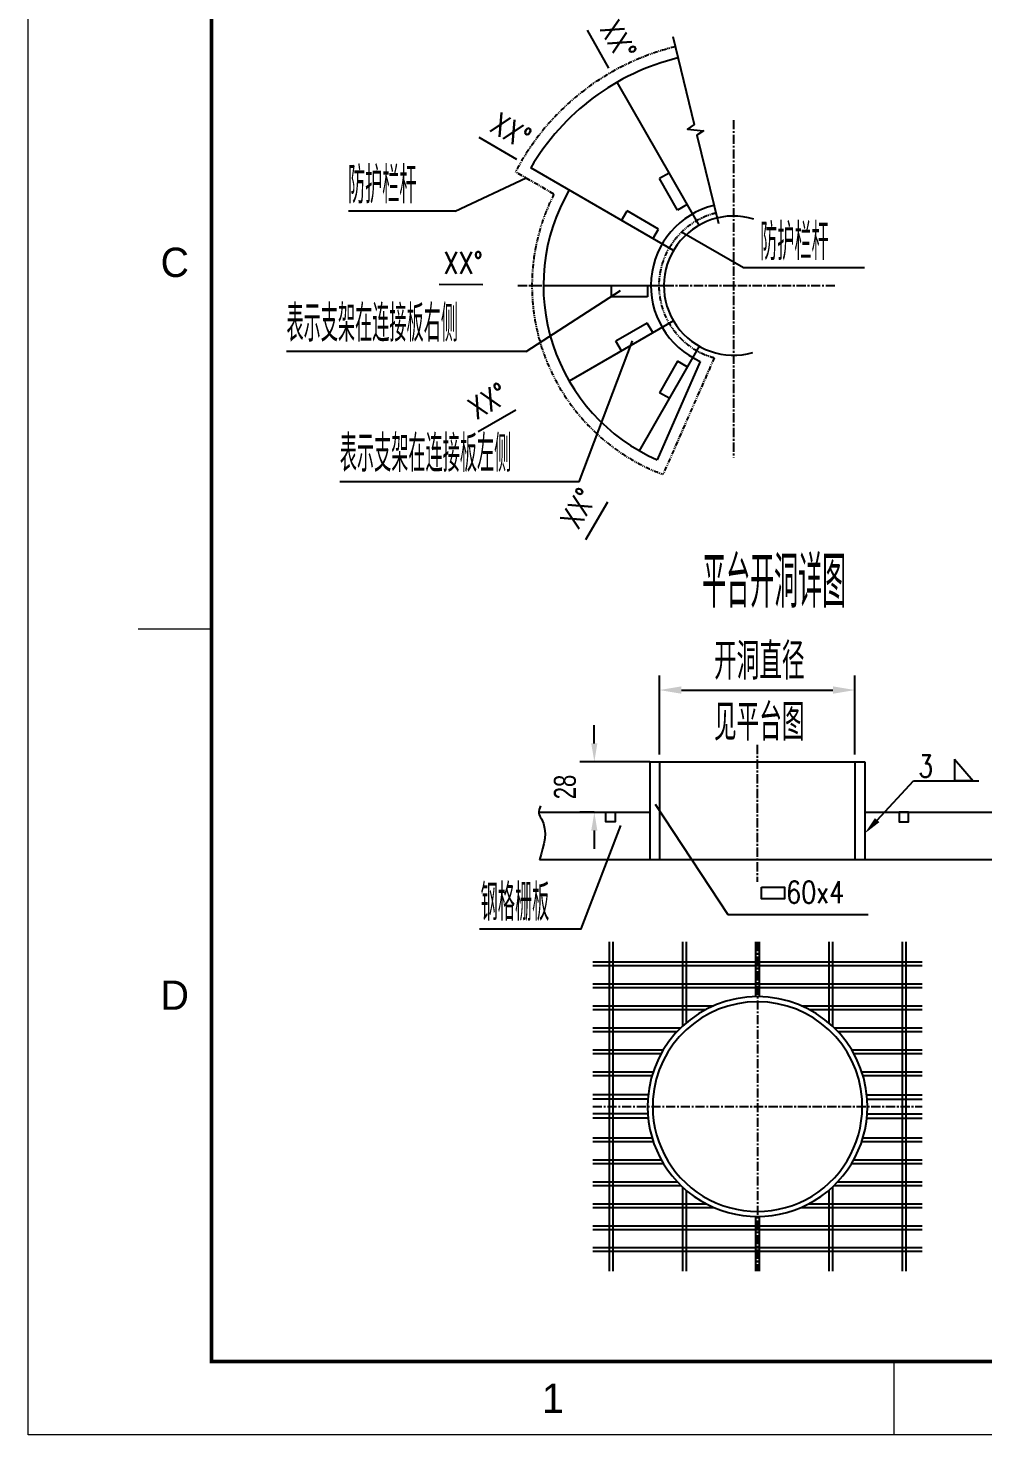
# Model space of a CAD drawing. Extents: x 148 to 221443, y -36682 to 6758.
# Drawn here: x 141939 to 144543, y -23588 to -19749 of the extents above; entities that cross this region are included whole.
import ezdxf
from ezdxf.enums import TextEntityAlignment as Align

# ---------------------------------------------------------------- set-up
doc = ezdxf.new("R2010")
doc.units = 0
doc.header["$LTSCALE"] = 10
doc.header["$MEASUREMENT"] = 0
doc.linetypes.add('CENTERX2', pattern=[4, 2.5, -0.5, 0.5, -0.5])
doc.linetypes.add('PHANTOM', pattern=[2.5, 1.25, -0.25, 0.25, -0.25, 0.25, -0.25])
for name, color, linetype in [('2', 4, 'Continuous'), ('4', 1, 'CENTERX2'), ('6', 4, 'PHANTOM'), ('9', 6, 'Continuous')]:
    doc.layers.add(name, color=color, linetype=linetype)
doc.layers.add('2（细实线）', color=3, linetype='Continuous', lineweight=20)
doc.layers.add('图框层', color=7, linetype='Continuous', lineweight=15)
doc.styles.add('DHZ', font='ascii.shx', dxfattribs={"width": 0.65, "height": 5, "bigfont": 'lytxt.shx'})
doc.styles.add('HZ', font='ROMS.SHX', dxfattribs={"width": 0.75, "bigfont": 'GBCBIG.SHX'})
doc.styles.get("Standard").update_dxf_attribs({"font": 'wison_e.shx', "width": 0.75, "bigfont": 'wison_c.shx'})
doc.styles.add('XW', font='ROMANS.shx', dxfattribs={"width": 0.85})
doc.dimstyles.new('DIM1', dxfattribs={"dimscale": 20, "dimtxt": 3, "dimasz": 2.5, "dimexe": 2, "dimexo": 0, "dimgap": 1, "dimtad": 0, "dimdec": 0, "dimzin": 0, "dimdsep": 46, "dimtxsty": 'Standard', "dimcen": 2, "dimclrd": 3, "dimclre": 3, "dimclrt": 3, "dimadec": 0, "dimazin": 0, "dimtfac": 0.666667, "dimtdec": 0, "dimtofl": 0, "dimtmove": 2, "dimatfit": 1, "dimfxl": 2, "dimtvp": 1.333333, "dimtolj": 1, "dimtzin": 0, "dimarcsym": 0})

# ---------------------------------------------------------------- blocks, each defined once
blk = doc.blocks.new('*D1559')
at = {"layer": '2', "color": 3, "lineweight": -2}
for p, q in [((143483.4, -21701), (143483.4, -21651)), ((143634.5, -21751), (143443.4, -21751)), ((143483.4, -21889), (143443.4, -21889)), ((143483.4, -21939), (143483.4, -21989))]:
    blk.add_line(p, q, dxfattribs=at)
at = {"layer": '2', "color": 3}
for points in [[(143475, -21701), (143491.7, -21701), (143483.4, -21751)], [(143491.7, -21939), (143475, -21939), (143483.4, -21889)]]:
    blk.add_solid(points, dxfattribs=at)
at = {"layer": 'Defpoints', "color": 0}
for p in [(143634.5, -21751), (143483.4, -21889), (143483.4, -21889)]:
    blk.add_point(p, dxfattribs=at)
at = {"layer": '2', "color": 3, "insert": (143403.4, -21820), "char_height": 60, "attachment_point": 5, "rotation": 90}
blk.add_mtext('\\A1;28', dxfattribs=at)
blk = doc.blocks.new('a2')
for p, q in [((15326.09, 9816.74), (15336.09, 9816.74)), ((15429.25, 9706.74), (15429.25, 9716.74))]:
    blk.add_line(p, q)
at = {"layer": '图框层', "ltscale": 10}
blk.add_lwpolyline([(15311.09, 10126.74), (15905.09, 10126.74), (15905.09, 9706.74), (15311.09, 9706.74)], close=True, dxfattribs=at)
at = {"layer": '图框层', "ltscale": 10, "const_width": 0.5}
blk.add_lwpolyline([(15336.09, 10116.74), (15895.09, 10116.74), (15895.09, 9716.74), (15336.09, 9716.74)], close=True, dxfattribs=at)
at = {"style": 'HZ'}
for s, p in [('C', (15331.09, 9866.74)), ('D', (15331.09, 9766.74)), ('1', (15382.67, 9711.74))]:
    blk.add_text(s, height=4, dxfattribs=at).set_placement(p, align=Align.MIDDLE)

msp = doc.modelspace()

# ---------------------------------------------------------------- linework, layer by layer
for p, q in [((143769.0501, -20286.7453), (143546.0445, -19896.1551)), ((143699.0664, -20356.1338), (143310.395, -20129.8006)), ((143687.794, -20144.4268), (143661.5416, -20159.4155)), ((143710.6773, -20245.4756), (143661.5416, -20159.4155)), ((143736.9297, -20230.487), (143710.6773, -20245.4756)), ((143557.4471, -20273.6653), (143572.6594, -20247.5418)), ((143658.2968, -20297.4107), (143572.6594, -20247.5418)), ((143643.0845, -20323.5341), (143658.2968, -20297.4107)), ((143344.4838, -20451.7458), (143673.2564, -20451.7458)), ((143529.6797, -20451.6383), (143529.6469, -20481.8683)), ((143628.779, -20451.7458), (143628.7462, -20481.9758)), ((143628.7462, -20481.9758), (143529.6469, -20481.8683)), ((143699.0664, -20547.3578), (143414.955, -20712.8031)), ((143627.8721, -20553.8341), (143542.2347, -20603.7029)), ((143643.0845, -20579.9575), (143627.8721, -20553.8341)), ((143557.4471, -20629.8264), (143542.2347, -20603.7029)), ((143769.0501, -20616.7464), (143606.0372, -20902.2604)), ((143772.4754, -20658.3155), (143654.5379, -20926.6791)), ((143710.6773, -20658.016), (143661.5416, -20744.0762)), ((143736.9297, -20673.0047), (143710.6773, -20658.016)), ((143687.794, -20759.0649), (143661.5416, -20744.0762)), ((143634.4588, -21750.9616), (143634.4588, -22017.6282)), ((143634.4588, -21750.9616), (144221.1255, -21750.9616)), ((143661.1255, -21750.9616), (143661.1255, -22017.6282)), ((144194.4588, -21750.9616), (144194.4588, -22017.6282)), ((144221.1255, -21750.9616), (144221.1255, -22017.6282)), ((143331.28, -21889.0159), (143634.4588, -21889.0159)), ((144221.1255, -21889.0159), (144583.0703, -21889.0159)), ((143333.7063, -22017.6282), (144586.0447, -22017.6282)), ((143523.5994, -22242.6168), (143523.5994, -22660.1702)), ((143533.5994, -22242.6168), (143533.5994, -22660.1702)), ((143723.5994, -22242.6168), (143723.5994, -22473.1383)), ((143733.5994, -22242.6168), (143733.5994, -22464.19)), ((143923.5994, -22242.6168), (143923.5994, -22392.2119)), ((143933.5994, -22242.6168), (143933.5994, -22392.2119)), ((144123.5994, -22242.6168), (144123.5994, -22464.19)), ((144133.5994, -22242.6168), (144133.5994, -22473.1383)), ((144323.5994, -22242.6168), (144323.5994, -22660.1702)), ((144333.5994, -22242.6168), (144333.5994, -22660.1702)), ((143479.046, -22297.1702), (144378.1528, -22297.1702)), ((143479.046, -22307.1702), (144378.1528, -22307.1702)), ((143479.046, -22357.1702), (144378.1528, -22357.1702)), ((143479.046, -22367.1702), (144378.1528, -22367.1702)), ((143479.046, -22417.1702), (143808.7036, -22417.1702)), ((144048.4952, -22417.1702), (144378.1528, -22417.1702)), ((143479.046, -22427.1702), (143787.9758, -22427.1702)), ((144069.223, -22427.1702), (144378.1528, -22427.1702)), ((143479.046, -22477.1702), (143719.3746, -22477.1702)), ((143479.046, -22487.1702), (143709.5674, -22487.1702)), ((144137.8241, -22477.1702), (144378.1528, -22477.1702)), ((144147.6313, -22487.1702), (144378.1528, -22487.1702)), ((143479.046, -22537.1702), (143671.7434, -22537.1702)), ((143479.046, -22547.1702), (143665.9685, -22547.1702)), ((144185.4554, -22537.1702), (144378.1528, -22537.1702)), ((144191.2303, -22547.1702), (144378.1528, -22547.1702)), ((143479.046, -22597.1702), (143644.0383, -22597.1702)), ((143479.046, -22607.1702), (143640.8929, -22607.1702)), ((144213.1604, -22597.1702), (144378.1528, -22597.1702)), ((144216.3058, -22607.1702), (144378.1528, -22607.1702)), ((143630.3109, -22660.1702), (143479.046, -22660.1702)), ((143629.2668, -22672.1702), (143479.046, -22672.1702)), ((143523.5994, -22660.1702), (143523.5994, -23141.7236)), ((143533.5994, -22660.1702), (143533.5994, -23141.7236)), ((144226.8878, -22660.1702), (144378.1528, -22660.1702)), ((144227.932, -22672.1702), (144378.1528, -22672.1702)), ((144323.5994, -22660.1702), (144323.5994, -23141.7236)), ((144333.5994, -22660.1702), (144333.5994, -23141.7236)), ((143629.2668, -22712.1702), (143479.046, -22712.1702)), ((143630.3109, -22724.1702), (143479.046, -22724.1702)), ((144226.8878, -22724.1702), (144378.1528, -22724.1702)), ((144227.932, -22712.1702), (144378.1528, -22712.1702)), ((143479.046, -22777.1702), (143640.8929, -22777.1702)), ((143479.046, -22787.1702), (143644.0383, -22787.1702)), ((144213.1604, -22787.1702), (144378.1528, -22787.1702)), ((144216.3058, -22777.1702), (144378.1528, -22777.1702)), ((143479.046, -22837.1702), (143665.9685, -22837.1702)), ((144191.2303, -22837.1702), (144378.1528, -22837.1702)), ((143479.046, -22847.1702), (143671.7434, -22847.1702)), ((144185.4554, -22847.1702), (144378.1528, -22847.1702)), ((143479.046, -22897.1702), (143709.5674, -22897.1702)), ((143479.046, -22907.1702), (143719.3746, -22907.1702)), ((143723.5994, -22911.2022), (143723.5994, -23141.7236)), ((144133.5994, -22911.2022), (144133.5994, -23141.7236)), ((144137.8241, -22907.1702), (144378.1528, -22907.1702)), ((144147.6313, -22897.1702), (144378.1528, -22897.1702)), ((143479.046, -22957.1702), (143787.9758, -22957.1702)), ((143733.5994, -22920.1505), (143733.5994, -23141.7236)), ((144069.223, -22957.1702), (144378.1528, -22957.1702)), ((144123.5994, -22920.1505), (144123.5994, -23141.7236)), ((143479.046, -22967.1702), (143808.7036, -22967.1702)), ((143923.5994, -22992.1286), (143923.5994, -23141.7236)), ((143933.5994, -22992.1286), (143933.5994, -23141.7236)), ((144048.4952, -22967.1702), (144378.1528, -22967.1702)), ((143479.046, -23017.1702), (144378.1528, -23017.1702)), ((143479.046, -23027.1702), (144378.1528, -23027.1702)), ((143479.046, -23077.1702), (144378.1528, -23077.1702)), ((143479.046, -23087.1702), (144378.1528, -23087.1702))]:
    msp.add_line(p, q)
for points in [[(143514.8388, -21889.0159), (143540.5054, -21889.0159), (143540.5054, -21914.6825), (143514.8388, -21914.6825)], [(144340.7455, -21889.0159), (144315.0788, -21889.0159), (144315.0788, -21914.6825), (144340.7455, -21914.6825)]]:
    msp.add_lwpolyline(points, close=True)
for centre, radius, start, end in [((143863.2564, -20451.7458), 639.769, 103.7240027, 149.7866702), ((143863.2564, -20451.7458), 518.7727, 149.7866702, 246.2759973), ((143863.2564, -20451.7458), 225.6374, 103.7240027, 246.2759973), ((143928.5994, -22692.1702), 300, 3.8225537, 176.1774463), ((143928.5994, -22692.1702), 286, 4.0099707, 175.9900293), ((143928.5994, -22692.1702), 300, 176.1774463, 3.8225537), ((143928.5994, -22692.1702), 286, 175.9900293, 4.0099707)]:
    msp.add_arc(centre, radius, start, end)
at = {"layer": '2'}
for p, q in [((143523.3881, -19857.9821), (143464.4089, -19754.943)), ((143272.04, -20107.4655), (143169.4429, -20047.7206)), ((143103.3089, -20248.2619), (143297.0657, -20157.9117)), ((143103.3089, -20248.2619), (142813.0541, -20248.2619)), ((143890.8504, -20403.2231), (143721.5014, -20305.4494)), ((144220.403, -20403.2231), (143890.8504, -20403.2231)), ((143179.1078, -20449.1985), (143060.3837, -20448.7565)), ((143297.0761, -20631.792), (143554.8443, -20465.3026)), ((143442.4698, -20987.0803), (143587.6679, -20602.7834)), ((143297.0761, -20631.792), (142643.7171, -20631.792)), ((143269.4927, -20791.6141), (143166.4536, -20850.5933)), ((143442.4698, -20987.0803), (142789.1108, -20987.0803)), ((143518.9761, -21042.9623), (143459.2312, -21145.5593)), ((143661.1255, -21730.9616), (143661.1255, -21515.4139)), ((144194.4588, -21730.9616), (144194.4588, -21515.4139)), ((143721.1255, -21555.4139), (144134.4588, -21555.4139)), ((144255.1082, -21910.3077), (144354.69, -21802.8514)), ((144354.69, -21802.8514), (144532.6419, -21802.8514)), ((143649.5614, -21866.6641), (143847.6858, -22167.5496)), ((143847.6858, -22167.5496), (144230.7264, -22167.5496))]:
    msp.add_line(p, q, dxfattribs=at)
at = {"layer": '2', "color": 7}
for p, q in [((144466.0707, -21744.2799), (144466.0707, -21802.8514)), ((144466.0707, -21744.2799), (144517.1093, -21802.8514)), ((144517.1093, -21802.8514), (144466.0707, -21802.8514))]:
    msp.add_line(p, q, dxfattribs=at)
at = {"layer": '2'}
msp.add_lwpolyline([(143169.8681, -22207.2066), (143447.0917, -22207.2066), (143555.9696, -21925.2478)], dxfattribs=at)
msp.add_lwpolyline([(143939.7135, -22093.5157), (144002.3087, -22093.5157), (144002.3087, -22124.7963), (143939.7135, -22124.7963)], close=True, dxfattribs=at)
for points in [[(143721.1255, -21545.4139), (143721.1255, -21565.4139), (143661.1255, -21555.4139)], [(144134.4588, -21545.4139), (144134.4588, -21565.4139), (144194.4588, -21555.4139)], [(144248.9965, -21904.6439), (144261.2198, -21915.9714), (144221.1255, -21946.9775)]]:
    msp.add_solid(points, dxfattribs=at)
at = {"layer": '4'}
for p, q in [((143863.2564, -19999.9306), (143863.2564, -20920.9026)), ((143275.0285, -20451.7458), (144141.5356, -20451.7458)), ((143927.7921, -21705.2312), (143927.7921, -22078.3348)), ((143928.5994, -22242.6168), (143928.5994, -23141.7236)), ((143479.046, -22692.1702), (144378.1528, -22692.1702))]:
    msp.add_line(p, q, dxfattribs=at)
at = {"layer": '6'}
for p, q in [((143373.1254, -20202.2031), (143268.4259, -20141.234)), ((143810.569, -20648.5228), (143670.6448, -20966.9165))]:
    msp.add_line(p, q, dxfattribs=at)
for radius, start, end in [(671, 103.7240027, 152.4346607), (550, 153.017781, 249.5002784), (203.7085, 103.7240027, 255.0105515)]:
    msp.add_arc((143863.2564, -20451.7458), radius, start, end, dxfattribs=at)
at = {"layer": '6', "color": 3, "linetype": 'Continuous'}
msp.add_arc((143863.2564, -20451.7458), 190, 72.9435181, 286.1149443, dxfattribs=at)
at = {"layer": '9'}
msp.add_lwpolyline([(143697.2143, -19771.8519), (143755.9376, -20012.3064), (143737.6991, -20024.481), (143781.2934, -20029.2753), (143763.0549, -20041.4499), (143821.7781, -20281.9044)], dxfattribs=at)
msp.add_spline([(143336.5378, -21871.8137), (143331.6152, -21891.491), (143338.9992, -21906.8639), (143333.4611, -22018.2978)], degree=3, dxfattribs=at)

# ---------------------------------------------------------------- block references
at = {"layer": '2（细实线）', "xscale": 20, "yscale": 20, "zscale": 20}
msp.add_blockref('a2', (-164283.1551, -217722.905), dxfattribs=at)

# ---------------------------------------------------------------- texts
at = {"layer": '2', "style": 'XW', "width": 0.8}
for rotation, p in [(299.7866702, (143495.8776, -19749.9939)), (329.7866702, (143194.221, -20027.7002)), (359.7866702, (143071.832, -20419.0293)), (29.7866702, (143161.5044, -20819.1247)), (59.7866702, (143439.2108, -21120.7812))]:
    msp.add_text('XX%%d', height=60, rotation=rotation, dxfattribs=at).set_placement(p)
at = {"layer": '2'}
for s, height, style, width, p in [('防护栏杆', 100, 'HZ', 0.65, (142811.1308, -20227.3156)), ('防护栏杆', 100, 'HZ', 0.65, (143935.7382, -20382.2767)), ('表示支架在连接板右侧', 100, 'HZ', 0.65, (142643.4978, -20604.6935)), ('表示支架在连接板左侧', 100, 'HZ', 0.65, (142788.8915, -20959.9819)), ('   3', 59.25333, 'XW', 0.8, (144261.3581, -21792.78)), ('钢格栅板', 100, 'HZ', 0.65, (143173.3429, -22185.0223)), ('60x4', 60, 'XW', 0.8, (144006.8052, -22137.2294))]:
    msp.add_text(s, height=height, dxfattribs=dict(at, style=style, width=width)).set_placement(p)
at = {"layer": '2', "style": 'HZ', "width": 0.65}
msp.add_text('平台开洞详图', height=140, dxfattribs=at).set_placement((143973.9083, -21253.0351), align=Align.MIDDLE)
at = {"layer": '2', "insert": (143933.4011, -21560.0152), "char_height": 100, "attachment_point": 5, "style": 'DHZ'}
msp.add_mtext('开洞直径\\P见平台图', dxfattribs=at)

# ---------------------------------------------------------------- dimensions: what is measured, and where the dimension line sits
at = {"layer": '2'}
dim = msp.add_linear_dim(base=(143483.3828, -21889.0159), p1=(143634.4588, -21750.9616), p2=(143483.3828, -21889.0159), angle=90, text='28', dimstyle='DIM1', dxfattribs=at)
dim.commit()
dim.dimension.update_dxf_attribs({"geometry": '*D1559', "text_midpoint": (143403.3828, -21819.9887)})

doc.saveas('drawing.dxf')
